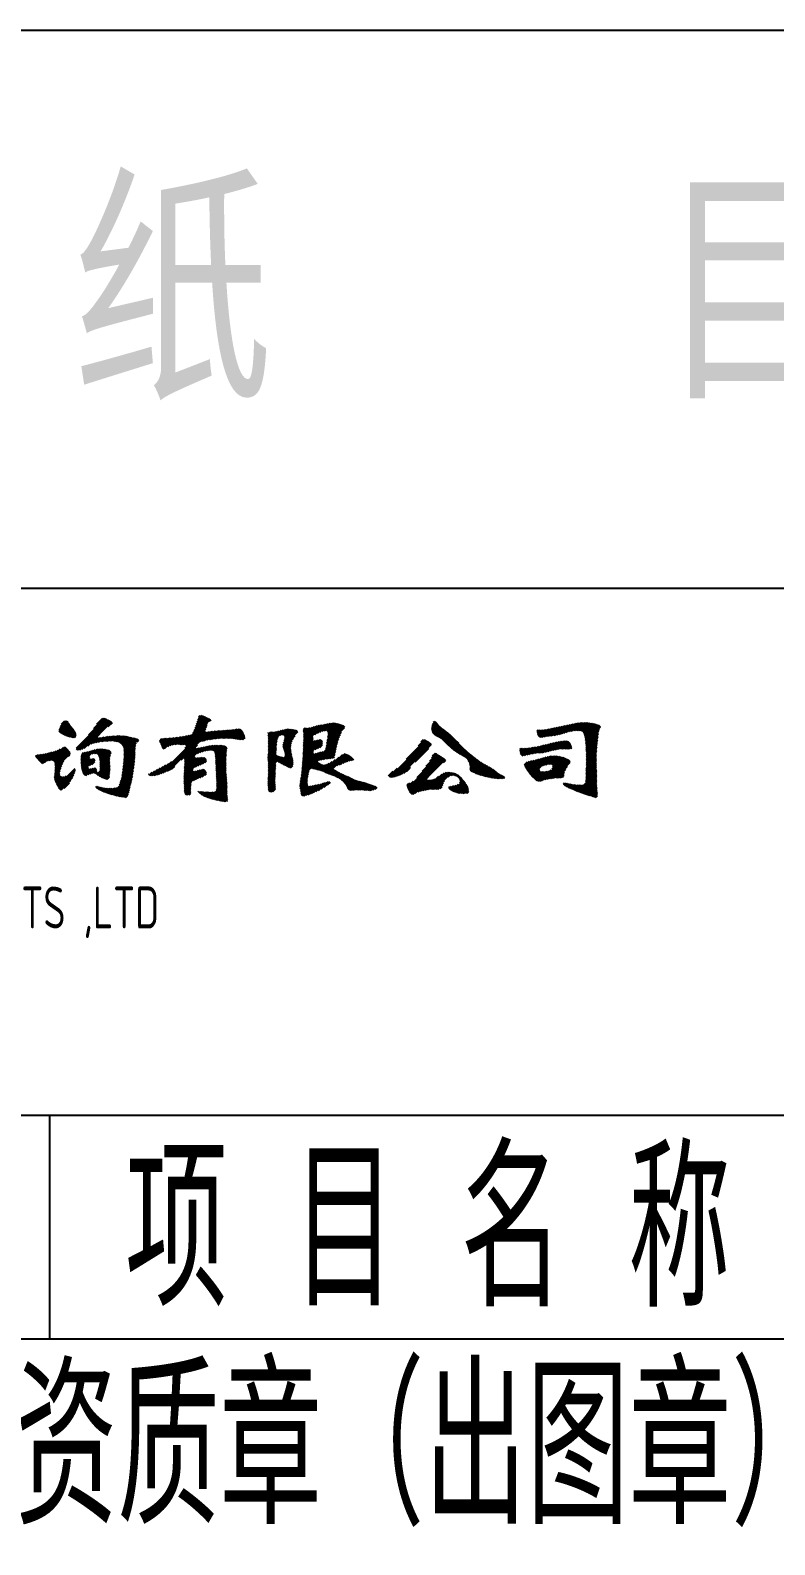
# Model space of a CAD drawing. Extents: x 580289 to 1106878, y -144605 to 78052.
# Drawn here: x 588434 to 591095, y 34505 to 39923 of the extents above; entities that cross this region are included whole.
import ezdxf

# ---------------------------------------------------------------- set-up
doc = ezdxf.new("R2010")
doc.units = 0
doc.header["$LTSCALE"] = 100
for name, color, linetype in [('DQ', 7, 'CONTINUOUS'), ('PUB_TITLE', 4, 'CONTINUOUS'), ('TAB', 7, 'CONTINUOUS'), ('图框', 254, 'CONTINUOUS'), ('文字', 7, 'CONTINUOUS')]:
    doc.layers.add(name, color=color, linetype=linetype)
doc.styles.add('HZTXT', font='tssdeng.shx', dxfattribs={"width": 0.7, "bigfont": 'tssdchn.shx'})
doc.styles.get("Standard").update_dxf_attribs({"font": 'tssdeng.shx', "width": 0.7, "bigfont": 'tssdchn.shx'})

# ---------------------------------------------------------------- blocks, each defined once
blk = doc.blocks.new('A$C75496804')
at = {"layer": 'DQ'}
for p, q in [((6205.4, 887.8), (6239.8, 922.2)), ((6208.1, 895), (6236.8, 923.7)), ((6210.6, 902), (6233.6, 925.1)), ((6212.8, 908.7), (6230.2, 926.2)), ((6214.6, 915), (6226.3, 926.8)), ((6216.5, 921.5), (6220.9, 925.9)), ((5717, 868.9), (5750.4, 902.3)), ((5717.1, 873.5), (5748.6, 905)), ((5718.5, 865.9), (5751.9, 899.4)), ((5718.8, 879.8), (5745.7, 906.7)), ((5720.8, 863.7), (5753.7, 896.6)), ((5721.4, 886.9), (5741.8, 907.3)), ((5723.6, 862), (5755.6, 894)), ((5724.9, 894.9), (5736.8, 906.8)), ((5726.5, 860.4), (5757.5, 891.4)), ((5729.5, 858.9), (5759.5, 888.9)), ((5732.5, 857.4), (5761.6, 886.4)), ((5735.7, 856), (5763.6, 884)), ((5738.9, 854.7), (5765.7, 881.5)), ((5742.2, 853.5), (5767.8, 879.1)), ((5745.5, 852.3), (5769.7, 876.5)), ((5748.8, 851.1), (5771.6, 873.9)), ((5752.3, 850), (5773.3, 871.1)), ((5755.8, 849), (5774.8, 868.1)), ((5778.2, 803.7), (5887.8, 913.3)), ((5779.2, 809.3), (5884.5, 914.6)), ((5781.5, 802.6), (5890.9, 912)), ((5785.9, 802.4), (5894.1, 910.6)), ((5791.2, 803.2), (5897.1, 909.1)), ((5797.8, 805.2), (5900.1, 907.6)), ((5806.4, 809.3), (5902.9, 905.8)), ((5818.8, 817.3), (5905.3, 903.8)), ((5822.3, 856.9), (5881.1, 915.7)), ((5840.2, 879.3), (5877.5, 916.5)), ((5851, 894.6), (5873.1, 916.7)), ((5892, 885.9), (5907.1, 901)), ((6081.2, 718.4), (6240.5, 877.8)), ((6088.5, 721.2), (6238.8, 871.6)), ((6096, 724.2), (6240.3, 868.5)), ((6103.5, 727.2), (6243.7, 867.4)), ((6111.1, 730.3), (6248.3, 867.5)), ((6152.8, 767.5), (6253.6, 868.3)), ((6157.5, 821.8), (6251.9, 916.2)), ((6161.8, 821.6), (6254.9, 914.7)), ((6166.2, 821.5), (6257.8, 913.2)), ((6167.2, 809), (6243.2, 884.9)), ((6169.5, 820.3), (6247.3, 898.1)), ((6170.9, 817.2), (6245.3, 891.6)), ((6195.4, 864.3), (6248.9, 917.7)), ((6199.2, 872.6), (6245.8, 919.2)), ((6202.4, 880.3), (6242.8, 920.7)), ((6222.2, 832.4), (6258.8, 869)), ((6228.6, 834.2), (6263.9, 869.6)), ((6234.5, 835.7), (6269, 870.2)), ((6240.3, 837), (6274, 870.7)), ((6246.2, 838.3), (6279, 871.1)), ((6251.9, 839.5), (6283.9, 871.5)), ((6254.2, 905), (6259.8, 910.6)), ((6257.4, 840.5), (6288.8, 871.9)), ((6262.8, 841.4), (6293.6, 872.2)), ((6268.1, 842.2), (6298.3, 872.4)), ((6273.3, 842.8), (6303.1, 872.6)), ((6278.4, 843.4), (6307.9, 872.9)), ((6283.4, 843.9), (6312.7, 873.2)), ((6288.3, 844.3), (6317.6, 873.6)), ((6293.2, 844.6), (6322.5, 874)), ((6297.9, 844.9), (6327.4, 874.4)), ((6302.6, 845.1), (6332.5, 874.9)), ((6307.2, 845.2), (6337.6, 875.5)), ((6311.8, 845.2), (6342.9, 876.3)), ((6316.3, 845.2), (6348.2, 877.2)), ((6320.7, 845.1), (6353.5, 877.9)), ((6325, 844.8), (6358.5, 878.4)), ((6329.2, 844.6), (6362.7, 878)), ((6333.4, 844.2), (6366.2, 877.1)), ((6337.4, 843.8), (6369.1, 875.4)), ((6341.5, 843.3), (6371.2, 873)), ((6345.4, 842.7), (6373, 870.3)), ((6349.3, 842.1), (6374.6, 867.4)), ((6464.7, 849.2), (6482.7, 867.2)), ((6465.1, 845), (6487.8, 867.8)), ((6465.3, 840.7), (6493.2, 868.6)), ((6465.4, 836.3), (6498.9, 869.8)), ((6465.5, 831.9), (6504.9, 871.3)), ((6465.6, 818.4), (6523.4, 876.2)), ((6465.6, 822.9), (6517.5, 874.8)), ((6465.6, 827.4), (6511.3, 873.1)), ((6506.6, 854.9), (6528.9, 877.2)), ((6512.9, 856.7), (6533.9, 877.7)), ((6517.5, 816.2), (6570, 868.7)), ((6517.6, 856.9), (6538.3, 877.6)), ((6517.6, 820.8), (6569, 872.1)), ((6518.6, 826.3), (6565.9, 873.6)), ((6520.7, 855.5), (6542.6, 877.4)), ((6521.5, 833.7), (6562.4, 874.6)), ((6522.6, 852.8), (6546.7, 877)), ((6522.8, 839.5), (6558.6, 875.3)), ((6523.3, 849), (6550.7, 876.5)), ((6523.3, 844.6), (6554.7, 875.9)), ((6590.4, 875.5), (6596.6, 881.7)), ((6590.6, 871.2), (6600.6, 881.2)), ((6590.7, 821.6), (6663, 893.9)), ((6590.8, 826.3), (6657.5, 892.9)), ((6590.8, 866.9), (6604.6, 880.7)), ((6591, 830.9), (6652, 891.9)), ((6591, 862.5), (6609.6, 881.2)), ((6591.1, 835.6), (6646.3, 890.8)), ((6591.1, 858.2), (6615.6, 882.6)), ((6591.2, 840.2), (6640.6, 889.6)), ((6591.2, 844.7), (6634.6, 888.1)), ((6591.3, 849.3), (6628.3, 886.4)), ((6591.3, 853.8), (6621.9, 884.4)), ((6631.1, 857.5), (6668.5, 895)), ((6640.2, 862.1), (6674.1, 896)), ((6649, 866.4), (6679.7, 897.1)), ((6656.8, 869.6), (6685.4, 898.2)), ((6663.1, 871.5), (6690.5, 898.9)), ((6668.3, 872.2), (6695.3, 899.2)), ((6672.1, 817.2), (6737.2, 882.4)), ((6672.5, 871.9), (6699.9, 899.2)), ((6673.1, 822.8), (6738.2, 887.9)), ((6674.1, 828.3), (6735.8, 890)), ((6675.1, 833.8), (6732.7, 891.4)), ((6675.4, 870.3), (6704.1, 899)), ((6675.9, 839.2), (6729.4, 892.6)), ((6676.7, 844.5), (6726, 893.7)), ((6677.3, 867.6), (6708.1, 898.4)), ((6677.4, 849.6), (6722.5, 894.8)), ((6677.9, 854.7), (6719.1, 895.8)), ((6678.1, 863.9), (6711.9, 897.7)), ((6678.2, 859.5), (6715.6, 896.8)), ((7049.2, 882.9), (7067.7, 901.3)), ((7049.2, 878.3), (7069.4, 898.6)), ((7049.4, 874.1), (7071.3, 895.9)), ((7049.7, 887.8), (7065.5, 903.7)), ((7050, 870.1), (7073.4, 893.5)), ((7050.9, 893.5), (7062.5, 905.2)), ((7050.9, 866.5), (7075.7, 891.3)), ((7052.5, 863.5), (7078.1, 889.1)), ((7054.4, 861), (7080.5, 887)), ((7054.6, 901.8), (7056.9, 904.1)), ((7056.7, 858.7), (7082.8, 884.9)), ((7059.1, 856.6), (7085.2, 882.8)), ((7061.8, 854.8), (7087.7, 880.7)), ((7064.5, 853), (7090.2, 878.6)), ((7067.4, 851.4), (7092.7, 876.7)), ((7070.4, 849.8), (7095.3, 874.7)), ((7073.5, 848.4), (7097.9, 872.8)), ((7076.5, 847), (7100.5, 870.9)), ((7079.3, 845.2), (7103.1, 869)), ((7081.9, 843.3), (7105.6, 867)), ((7425.7, 871.1), (7429.1, 874.5)), ((7425.8, 866.7), (7433.8, 874.6)), ((7426.5, 862.9), (7438.1, 874.4)), ((7427.5, 859.3), (7442.7, 874.5)), ((7428.6, 855.9), (7447.6, 874.9)), ((7430, 852.8), (7452.7, 875.5)), ((7432.1, 850.4), (7458, 876.3)), ((7435, 848.7), (7463.4, 877.2)), ((7438.9, 848.2), (7468.8, 878.1)), ((7444, 848.8), (7474.4, 879.1)), ((7449.5, 849.7), (7480, 880.2)), ((7455.1, 850.8), (7485.7, 881.4)), ((7460.6, 851.8), (7491.3, 882.5)), ((7465.7, 852.4), (7497.1, 883.8)), ((7470.7, 852.9), (7502.9, 885)), ((7475.7, 853.4), (7508.7, 886.3)), ((7480.9, 854), (7514.5, 887.7)), ((7486.2, 854.8), (7520.4, 889)), ((7491.6, 855.7), (7526.3, 890.4)), ((7497.2, 856.8), (7532.1, 891.6)), ((7503, 858.1), (7537.8, 892.9)), ((7508.9, 859.5), (7543.5, 894.1)), ((7515.1, 861.2), (7549.2, 895.2)), ((7521.5, 863.1), (7554.8, 896.3)), ((7528.1, 865.1), (7560.3, 897.3)), ((7534.4, 867), (7565.7, 898.3)), ((7540.7, 868.6), (7571.1, 899.1)), ((7546.7, 870.1), (7576.3, 899.8)), ((7552.4, 871.3), (7581.4, 900.4)), ((7557.5, 872), (7586.4, 900.8)), ((7562.4, 872.3), (7591.1, 901)), ((7567.1, 872.5), (7595.6, 901)), ((7571.6, 872.5), (7599.9, 900.8)), ((7575.9, 872.3), (7604.2, 900.6)), ((7579.8, 871.7), (7608.5, 900.3)), ((7583.3, 870.7), (7612.6, 899.9)), ((7586.4, 869.2), (7616.6, 899.5)), ((7589, 867.3), (7620.6, 898.9)), ((7591.2, 865), (7624.4, 898.3)), ((7592.9, 862.2), (7628.2, 897.5)), ((7594.2, 859), (7631.9, 896.7)), ((7595.3, 855.6), (7635.6, 895.9)), ((7596.2, 852), (7639.2, 895)), ((7597, 848.3), (7642.8, 894.1)), ((7597.7, 844.4), (7646.3, 893)), ((7598.3, 840.5), (7649.4, 891.6)), ((7598.8, 836.5), (7651.6, 889.3)), ((7599.3, 832.5), (7652, 885.2)), ((7599.7, 828.3), (7648.2, 876.9)), ((7600, 824.1), (7646.5, 870.7)), ((5685.8, 765.5), (5733.2, 812.9)), ((5690.2, 765.4), (5739, 814.2)), ((5694, 764.6), (5742.2, 812.9)), ((5759.4, 848.1), (5776.1, 864.9)), ((5763.1, 847.3), (5777, 861.3)), ((5766.9, 846.6), (5777.2, 856.9)), ((5771.7, 846.9), (5776.3, 851.5)), ((5830.8, 824.7), (5853.5, 847.4)), ((5837.4, 826.8), (5857.5, 846.9)), ((5843.4, 828.3), (5862, 846.9)), ((5849.1, 829.5), (5867, 847.3)), ((5854.7, 830.5), (5872.3, 848.2)), ((5860.1, 831.5), (5877.7, 849.1)), ((5865.4, 832.3), (5883, 849.9)), ((5870.6, 832.9), (5888.3, 850.6)), ((5875.6, 833.4), (5893.4, 851.3)), ((5880.5, 833.8), (5898.6, 851.9)), ((5885.4, 834.2), (5903.6, 852.4)), ((5890.1, 834.4), (5908.5, 852.8)), ((5894.8, 834.6), (5913.4, 853.1)), ((5899.5, 834.7), (5918.2, 853.4)), ((5904, 834.8), (5922.9, 853.6)), ((5908.6, 834.8), (5927.5, 853.7)), ((5912.8, 834.5), (5932.1, 853.7)), ((5916.9, 834), (5936.5, 853.7)), ((5920.7, 833.3), (5940.9, 853.6)), ((5924.2, 832.4), (5945.2, 853.4)), ((5927.6, 831.2), (5949.5, 853.1)), ((5930.7, 829.8), (5953.6, 852.7)), ((5933.6, 828.2), (5957.5, 852.1)), ((5936.3, 826.4), (5961.3, 851.4)), ((5938.8, 824.3), (5964.9, 850.5)), ((5941.1, 822.1), (5968.4, 849.5)), ((5943.1, 819.7), (5972, 848.6)), ((5944.9, 817), (5975.7, 847.7)), ((5946.5, 814), (5979.4, 846.9)), ((5947.7, 810.7), (5983.2, 846.2)), ((5948.7, 807.1), (5987.1, 845.5)), ((5948.8, 775.7), (5989.8, 816.7)), ((5949.1, 780.5), (5990.9, 822.3)), ((5949.2, 803.2), (5990.7, 844.7)), ((5949.3, 785.2), (5993.6, 829.6)), ((5949.4, 789.8), (6000.3, 840.7)), ((5949.5, 798.9), (5994.3, 843.7)), ((5949.5, 794.4), (5997.5, 842.4)), ((5995.4, 831.4), (6001.8, 837.7)), ((6076.2, 835.3), (6083.8, 843)), ((6077, 831.7), (6089.2, 843.9)), ((6078.4, 828.5), (6094.2, 844.4)), ((6079.9, 825.5), (6099.1, 844.7)), ((6081.3, 822.4), (6103.9, 845)), ((6082.6, 819.2), (6108.6, 845.2)), ((6083.8, 815.9), (6113.3, 845.4)), ((6085, 812.5), (6118.2, 845.8)), ((6086.2, 809.3), (6123.2, 846.2)), ((6088.1, 806.7), (6128.3, 846.8)), ((6093.6, 807.6), (6133.4, 847.4)), ((6105.6, 815.1), (6138.5, 848)), ((6113.6, 818.6), (6143.8, 848.7)), ((6120.2, 820.7), (6149, 849.5)), ((6125.9, 821.9), (6154.3, 850.2)), ((6131.1, 822.6), (6159.6, 851.1)), ((6136, 822.9), (6165.1, 852)), ((6140.5, 822.9), (6170.5, 852.9)), ((6144.9, 822.8), (6176.1, 854)), ((6149.1, 822.5), (6181.8, 855.2)), ((6153.3, 822.1), (6187.8, 856.7)), ((6162.7, 772.9), (6210.7, 820.9)), ((6211.8, 790.3), (6235, 813.6)), ((6219.4, 793.5), (6241, 815.1)), ((6226.3, 795.9), (6246.8, 816.3)), ((6232.8, 797.8), (6252.3, 817.3)), ((6238.8, 799.4), (6257.6, 818.2)), ((6244.5, 800.5), (6262.8, 818.8)), ((6249.7, 801.2), (6267.8, 819.3)), ((6254.7, 801.7), (6272.7, 819.6)), ((6259.4, 801.8), (6277.4, 819.9)), ((6263.6, 801.5), (6282.1, 820)), ((6267.1, 800.5), (6286.6, 820)), ((6270, 798.9), (6291, 820)), ((6272.2, 796.6), (6295.4, 819.8)), ((6273.8, 793.7), (6299.5, 819.4)), ((6274.9, 790.3), (6303.5, 818.9)), ((6275.7, 786.6), (6307.3, 818.1)), ((6276, 782.3), (6310.7, 817.1)), ((6276.2, 778.1), (6313.8, 815.6)), ((6276.4, 773.7), (6316.2, 813.5)), ((6353.2, 841.5), (6376.1, 864.4)), ((6357.1, 840.9), (6377.5, 861.3)), ((6361.1, 840.3), (6378.8, 858.1)), ((6365.1, 839.9), (6380, 854.7)), ((6369.3, 839.5), (6380.9, 851.1)), ((6373.7, 839.4), (6381.3, 847.1)), ((6463.8, 857.3), (6473, 866.5)), ((6464, 785.2), (6493.8, 815.1)), ((6464.2, 853.2), (6477.9, 866.8)), ((6464.6, 790.3), (6494, 819.8)), ((6464.8, 862.8), (6466.8, 864.7)), ((6465, 795.2), (6494.5, 824.7)), ((6465.2, 800), (6495.2, 829.9)), ((6465.4, 804.6), (6496.1, 835.4)), ((6465.5, 813.8), (6499.8, 848.1)), ((6465.5, 809.3), (6497.4, 841.2)), ((6518, 812.2), (6560.2, 854.3)), ((6518.9, 808.5), (6554.6, 844.3)), ((6520, 805.1), (6550.2, 835.3)), ((6521.3, 801.9), (6547.7, 828.3)), ((6522.6, 798.6), (6546.2, 822.3)), ((6523.7, 795.2), (6545.5, 817.1)), ((6582.7, 709.8), (6716.8, 843.9)), ((6583.4, 715), (6719.2, 850.8)), ((6587.9, 764.7), (6658, 834.8)), ((6588.3, 769.5), (6656.8, 838.1)), ((6588.6, 774.4), (6654, 839.8)), ((6588.8, 779.2), (6649.6, 839.9)), ((6589.1, 783.9), (6643.9, 838.8)), ((6589.3, 788.7), (6637.9, 837.3)), ((6589.6, 793.4), (6632.2, 836.1)), ((6589.8, 798.2), (6627.1, 835.4)), ((6590, 802.9), (6624.8, 837.7)), ((6590.2, 807.6), (6624.5, 841.9)), ((6590.4, 812.3), (6624.5, 846.4)), ((6590.6, 817), (6624.5, 851)), ((6632, 804.2), (6658.5, 830.8)), ((6640.4, 808.1), (6658.7, 826.4)), ((6640.6, 763.2), (6714.6, 837.2)), ((6647.5, 765.5), (6712.6, 830.7)), ((6648.5, 811.7), (6658.3, 821.5)), ((6653.3, 766.8), (6710.9, 824.4)), ((6658.9, 767.9), (6709.3, 818.3)), ((6669.6, 805.7), (6722.1, 858.2)), ((6670.9, 811.6), (6725.9, 866.5)), ((6899.1, 705.6), (7030.5, 837)), ((6903.3, 705.3), (7033.5, 835.6)), ((6908.2, 705.7), (7036.5, 834)), ((6913.7, 706.7), (7039.4, 832.4)), ((6919.6, 708.1), (7042.2, 830.6)), ((6926, 710), (7044.7, 828.6)), ((6933.1, 712.5), (7046.8, 826.3)), ((6940.7, 715.7), (7048.1, 823.1)), ((6959, 770.1), (7027.3, 838.3)), ((7001.5, 817.1), (7023.8, 839.4)), ((7011.3, 831.4), (7019.5, 839.6)), ((7084.4, 841.2), (7108.1, 865)), ((7086.7, 839.1), (7110.5, 862.9)), ((7089, 836.9), (7112.9, 860.8)), ((7091.2, 834.6), (7115.3, 858.7)), ((7093.5, 832.3), (7117.7, 856.5)), ((7095.8, 830.1), (7120.1, 854.4)), ((7098, 827.8), (7122.4, 852.2)), ((7100.3, 825.6), (7124.8, 850)), ((7102.6, 823.4), (7127.1, 847.9)), ((7104.9, 821.2), (7129.4, 845.7)), ((7107.2, 819), (7131.8, 843.5)), ((7109.6, 816.8), (7134.1, 841.3)), ((7111.9, 814.6), (7136.4, 839.1)), ((7114.3, 812.5), (7138.6, 836.8)), ((7116.7, 810.4), (7140.8, 834.5)), ((7119.1, 808.3), (7143, 832.2)), ((7121.6, 806.3), (7145.1, 829.8)), ((7124.1, 804.2), (7147.2, 827.3)), ((7126.6, 802.3), (7149.2, 824.9)), ((7129.2, 800.3), (7151.3, 822.5)), ((7131.9, 798.5), (7153.5, 820.1)), ((7134.5, 796.6), (7155.7, 817.8)), ((7137.2, 794.8), (7157.9, 815.5)), ((7140, 793), (7160.2, 813.3)), ((7389.5, 785.2), (7417.4, 813.1)), ((7395.6, 786.8), (7423, 814.2)), ((7401.5, 788.1), (7428.7, 815.4)), ((7407.1, 789.2), (7434.4, 816.6)), ((7412.6, 790.2), (7440.2, 817.8)), ((7417.9, 791.1), (7446, 819.2)), ((7423.1, 791.8), (7451.9, 820.5)), ((7428.1, 792.3), (7457.9, 822)), ((7433, 792.6), (7463.8, 823.4)), ((7437.6, 792.7), (7469.8, 824.9)), ((7442.3, 792.8), (7475.7, 826.3)), ((7447.3, 793.4), (7481.6, 827.7)), ((7452.7, 794.3), (7487.4, 829)), ((7458.5, 795.5), (7493.2, 830.2)), ((7464.6, 797.1), (7498.8, 831.3)), ((7471, 799), (7504.4, 832.4)), ((7477.3, 800.8), (7509.9, 833.4)), ((7483.3, 802.3), (7515.3, 834.3)), ((7489.1, 803.5), (7520.5, 835)), ((7494.6, 804.5), (7525.5, 835.5)), ((7499.9, 805.3), (7530.3, 835.7)), ((7505.1, 806), (7534.5, 835.4)), ((7510, 806.4), (7537.7, 834.1)), ((7514.8, 806.7), (7540.3, 832.2)), ((7519.5, 806.9), (7542.5, 829.8)), ((7524.1, 806.9), (7544.3, 827.2)), ((7528.5, 806.8), (7545.9, 824.2)), ((7532.7, 806.5), (7547.3, 821.1)), ((7536.8, 806.1), (7548.7, 818)), ((7541.3, 806.1), (7549.9, 814.7)), ((7600.3, 819.9), (7645.4, 865.1)), ((7600.6, 815.7), (7644.6, 859.7)), ((7600.8, 811.4), (7643.9, 854.5)), ((7601.1, 807.2), (7643.2, 849.3)), ((7601.3, 802.9), (7642.6, 844.2)), ((7601.4, 798.5), (7642, 839.1)), ((7601.6, 794.1), (7641.5, 834.1)), ((7601.7, 789.7), (7641, 829)), ((7601.7, 785.3), (7640.5, 824)), ((7601.7, 776.2), (7639.6, 814.1)), ((7601.8, 780.8), (7640.1, 819.1)), ((5633.2, 780.6), (5636.7, 784.1)), ((5633.6, 776.5), (5642.6, 785.5)), ((5635.4, 773.8), (5647.7, 786.1)), ((5637.6, 771.5), (5653.1, 787)), ((5639.9, 769.3), (5658.7, 788)), ((5642.3, 767.2), (5664.3, 789.1)), ((5644.6, 764.9), (5670, 790.3)), ((5646.8, 762.6), (5675.7, 791.5)), ((5648.9, 760.2), (5681.5, 792.8)), ((5651, 757.8), (5687.3, 794.1)), ((5653.5, 755.8), (5693.4, 795.7)), ((5656.8, 754.6), (5699.7, 797.4)), ((5664.7, 758), (5706.2, 799.5)), ((5675.1, 763.8), (5713.3, 802)), ((5680.9, 765.2), (5721.8, 806)), ((5697, 763.1), (5744.5, 810.7)), ((5699.3, 761), (5746.5, 808.2)), ((5701, 758.1), (5748.5, 805.7)), ((5702, 754.6), (5750.6, 803.2)), ((5702.6, 750.7), (5752.6, 800.7)), ((5702.8, 732.9), (5733.8, 763.9)), ((5703, 746.6), (5754.5, 798.1)), ((5703, 737.6), (5756.8, 791.4)), ((5703.1, 742.1), (5756, 795.1)), ((5749.8, 779.9), (5755.1, 785.1)), ((5795.5, 762.4), (5833.3, 800.1)), ((5795.6, 757.9), (5839.5, 801.8)), ((5795.6, 766.9), (5827.2, 798.6)), ((5795.7, 753.5), (5845.8, 803.6)), ((5795.7, 771.5), (5821.2, 797)), ((5795.9, 776.3), (5815.2, 795.6)), ((5796, 749.3), (5826.4, 779.7)), ((5796.3, 781.2), (5809.4, 794.3)), ((5796.4, 745.2), (5825.1, 773.9)), ((5796.9, 741.2), (5827, 771.3)), ((5797.2, 786.7), (5803.9, 793.4)), ((5797.5, 737.3), (5831.6, 771.3)), ((5798.3, 733.6), (5837.1, 772.3)), ((5799.2, 730), (5841.4, 772.1)), ((5800.3, 726.5), (5844, 770.2)), ((5825, 746.7), (5845.1, 766.8)), ((5833.1, 750.3), (5844.5, 761.7)), ((5834.9, 788.2), (5852, 805.3)), ((5841.2, 790), (5857.4, 806.2)), ((5846, 790.3), (5862.4, 806.6)), ((5849.9, 789.7), (5866.9, 806.7)), ((5851.4, 714.4), (5897.6, 760.6)), ((5853, 788.2), (5871.3, 806.5)), ((5855.4, 786.2), (5875.4, 806.1)), ((5857.4, 783.6), (5879.4, 805.6)), ((5858.9, 780.6), (5883.3, 805)), ((5860.2, 777.4), (5887.1, 804.3)), ((5861.1, 773.8), (5890.8, 803.4)), ((5861.9, 770.1), (5894.3, 802.5)), ((5862.5, 766.1), (5897.6, 801.2)), ((5863, 762.1), (5900.4, 799.5)), ((5863, 730.5), (5897.6, 765.1)), ((5863.3, 757.9), (5902.5, 797.1)), ((5863.6, 753.7), (5902.6, 792.7)), ((5863.6, 735.7), (5897.8, 769.8)), ((5863.8, 749.3), (5900, 785.6)), ((5863.8, 744.9), (5898.8, 779.9)), ((5863.8, 740.4), (5898.2, 774.7)), ((5942.5, 715.2), (5986.3, 759)), ((5943.3, 720.5), (5986.8, 764)), ((5944, 725.8), (5987.3, 769)), ((5944.7, 731), (5987.7, 774)), ((5945.3, 736.1), (5988.1, 778.9)), ((5945.9, 741.2), (5988.4, 783.7)), ((5946.5, 746.3), (5988.6, 788.4)), ((5947, 751.3), (5988.6, 793)), ((5947.4, 756.3), (5988.7, 797.5)), ((5947.9, 761.2), (5988.8, 802.1)), ((5948.2, 766.1), (5988.9, 806.8)), ((5948.6, 770.9), (5989.2, 811.6)), ((6074.2, 716), (6120, 761.8)), ((6164.1, 711.1), (6229.3, 776.3)), ((6164.1, 706.6), (6233.6, 776.1)), ((6164.2, 715.7), (6224.6, 776.1)), ((6164.3, 720.3), (6219.7, 775.7)), ((6164.4, 724.9), (6214.6, 775.1)), ((6164.6, 729.6), (6209.2, 774.3)), ((6164.8, 734.3), (6205.5, 775.1)), ((6165, 739.1), (6203.4, 777.4)), ((6165.4, 743.9), (6202, 780.6)), ((6165.6, 771.3), (6204.7, 810.3)), ((6165.7, 748.8), (6229.1, 812.2)), ((6165.9, 753.5), (6223.3, 810.9)), ((6166.2, 758.3), (6217.8, 809.9)), ((6166.3, 767.4), (6208.1, 809.2)), ((6166.3, 762.9), (6212.6, 809.2)), ((6203.7, 741.7), (6237.4, 775.3)), ((6212.4, 745.8), (6240.4, 773.9)), ((6220.7, 749.6), (6242.5, 771.4)), ((6229, 753.4), (6243.6, 768)), ((6237.2, 757.1), (6243.6, 763.5)), ((6276.6, 769.4), (6317.6, 810.4)), ((6276.8, 765.1), (6316.3, 804.6)), ((6277, 760.8), (6315.4, 799.2)), ((6277.2, 756.5), (6315, 794.3)), ((6277.4, 752.1), (6314.7, 789.4)), ((6277.6, 747.8), (6314.4, 784.7)), ((6277.8, 743.5), (6314.2, 779.9)), ((6278, 739.2), (6314, 775.2)), ((6278.2, 734.9), (6313.9, 770.6)), ((6278.4, 730.6), (6313.8, 765.9)), ((6278.6, 726.2), (6313.7, 761.3)), ((6463.3, 775.5), (6493.8, 806)), ((6463.5, 780.2), (6493.8, 810.5)), ((6463.5, 771.1), (6493.6, 801.3)), ((6463.8, 766.9), (6493, 796.2)), ((6464.2, 762.8), (6492.5, 791.1)), ((6464.6, 758.7), (6493, 787.2)), ((6464.9, 754.5), (6494.8, 784.4)), ((6465.1, 750.3), (6497.7, 782.8)), ((6465.3, 745.9), (6501, 781.6)), ((6465.5, 741.5), (6504.4, 780.5)), ((6465.5, 737.1), (6507.9, 779.5)), ((6465.6, 732.6), (6492.7, 759.8)), ((6494.2, 761.3), (6511.5, 778.5)), ((6498.3, 760.8), (6515.1, 777.7)), ((6501.1, 759.2), (6519.1, 777.1)), ((6504, 757.5), (6546.1, 799.7)), ((6506.9, 755.9), (6546.7, 795.7)), ((6509.9, 754.4), (6547.4, 791.9)), ((6512.8, 752.8), (6548.1, 788.1)), ((6515.8, 751.3), (6549, 784.4)), ((6518.8, 749.8), (6549.9, 780.8)), ((6521.8, 748.2), (6550.8, 777.3)), ((6524.5, 791.6), (6545.3, 812.3)), ((6524.8, 746.7), (6551.8, 773.7)), ((6525.1, 787.6), (6545.4, 807.9)), ((6525.2, 783.2), (6545.7, 803.7)), ((6527.8, 745.2), (6552.5, 769.9)), ((6530.8, 743.7), (6553.1, 766)), ((6533.9, 742.3), (6553.4, 761.8)), ((6584, 720.1), (6660.6, 796.7)), ((6584.6, 725.2), (6655, 795.6)), ((6585.1, 730.2), (6649.2, 794.3)), ((6585.6, 735.2), (6643.1, 792.8)), ((6586, 740.2), (6636.8, 791)), ((6586.4, 745.1), (6630.4, 789.1)), ((6586.8, 750), (6626.5, 789.7)), ((6587.2, 754.9), (6626, 793.8)), ((6587.6, 759.8), (6626.4, 798.6)), ((6613.8, 736.3), (6640.4, 763)), ((6618.9, 737), (6642, 760)), ((6658.2, 726.6), (6692.6, 761)), ((6661.5, 725.4), (6704.3, 768.2)), ((6664.6, 769.1), (6707.9, 812.4)), ((6664.6, 723.9), (6717.4, 776.7)), ((6667.5, 722.3), (6731.4, 786.3)), ((6670.2, 770.2), (6706.6, 806.6)), ((6670.4, 720.8), (6739, 789.3)), ((6673.5, 719.3), (6743.3, 789.2)), ((6675.6, 771.1), (6705.4, 800.9)), ((6676.7, 718), (6746.7, 788)), ((6680.8, 771.8), (6704.4, 795.4)), ((6686, 772.5), (6703.4, 789.9)), ((6691.3, 773.2), (6702.6, 784.5)), ((6697.2, 774.6), (6701.1, 778.5)), ((6710, 746.8), (6749.7, 786.5)), ((6716.5, 748.7), (6752.6, 784.9)), ((6723, 750.7), (6755.4, 783.1)), ((6732.5, 755.8), (6758.1, 781.3)), ((6740, 758.7), (6760.7, 779.5)), ((6746.8, 761), (6763.3, 777.5)), ((6753.4, 763.1), (6765.7, 775.4)), ((6759.5, 764.7), (6768, 773.2)), ((6765, 765.7), (6769.9, 770.6)), ((6963.6, 666.3), (7079.4, 782.1)), ((6964.9, 663.1), (7082.2, 780.4)), ((6966.2, 659.9), (7085, 778.6)), ((6967.5, 656.7), (7087.7, 776.9)), ((6969, 653.6), (7090.5, 775.1)), ((6970.6, 650.8), (7093.1, 773.3)), ((6972.5, 648.1), (7095.7, 771.4)), ((6974.8, 645.9), (7098, 769.1)), ((6989.6, 760), (7038.1, 808.6)), ((6996.1, 703.4), (7076.6, 783.8)), ((7015.1, 726.8), (7073.9, 785.6)), ((7028.7, 744.9), (7071.1, 787.4)), ((7041.4, 762.2), (7068.5, 789.3)), ((7049.2, 774.4), (7065.8, 791.1)), ((7052, 781.8), (7061.7, 791.5)), ((7090.9, 757.5), (7099.5, 766.1)), ((7142.7, 791.3), (7162.5, 811)), ((7145.5, 789.6), (7164.8, 808.8)), ((7148.4, 787.9), (7167.1, 806.7)), ((7151.3, 786.2), (7169.5, 804.5)), ((7154.2, 784.6), (7171.9, 802.4)), ((7157.1, 783), (7174.3, 800.2)), ((7160, 781.4), (7176.7, 798.1)), ((7162.8, 779.8), (7179.1, 796)), ((7165.7, 778.1), (7181.5, 794)), ((7168.4, 776.4), (7184, 791.9)), ((7171.1, 774.5), (7186.4, 789.8)), ((7173.7, 772.6), (7188.9, 787.8)), ((7175.9, 770.2), (7191.4, 785.8)), ((7177.7, 767.6), (7193.9, 783.7)), ((7179.3, 764.6), (7196.4, 781.7)), ((7180.7, 761.6), (7198.9, 779.7)), ((7182.1, 758.4), (7201.4, 777.7)), ((7183.3, 755.1), (7204, 775.8)), ((7184.4, 751.7), (7206.5, 773.8)), ((7185.4, 748.2), (7209.1, 771.8)), ((7185.8, 735), (7216.8, 766)), ((7186.1, 744.4), (7211.6, 769.9)), ((7186.1, 739.8), (7214.2, 767.9)), ((7186.3, 731), (7219.4, 764.1)), ((7187.4, 727.6), (7222.1, 762.3)), ((7189.8, 725.4), (7224.7, 760.4)), ((7193.1, 724.2), (7227.4, 758.6)), ((7364.2, 800.6), (7372.6, 808.9)), ((7364.3, 805.2), (7367.8, 808.7)), ((7364.9, 796.8), (7376.7, 808.6)), ((7365.7, 793.1), (7381.1, 808.4)), ((7366.6, 789.4), (7385.9, 808.7)), ((7367.8, 786.1), (7390.8, 809.1)), ((7369.5, 783.3), (7395.9, 809.7)), ((7372.6, 781.9), (7401.1, 810.4)), ((7377.5, 782.2), (7406.4, 811.2)), ((7380.9, 749.5), (7391.2, 759.8)), ((7381.5, 745.6), (7397.9, 762)), ((7382.7, 742.3), (7403.7, 763.3)), ((7383.3, 783.5), (7411.9, 812.1)), ((7384.2, 739.3), (7409.5, 764.6)), ((7385.8, 736.4), (7415.4, 766)), ((7387.5, 733.5), (7421.5, 767.5)), ((7389.3, 730.8), (7427.6, 769.1)), ((7391.1, 728.1), (7433.7, 770.7)), ((7393, 725.5), (7439.9, 772.4)), ((7394.9, 722.9), (7446, 774)), ((7396.8, 720.3), (7452.2, 775.7)), ((7398.8, 717.8), (7458.4, 777.4)), ((7400.8, 715.3), (7464.7, 779.1)), ((7402.9, 712.8), (7470.6, 780.5)), ((7405, 710.4), (7475.8, 781.3)), ((7441.3, 692.5), (7523.8, 775)), ((7444.5, 745.4), (7480.7, 781.6)), ((7448.3, 695.1), (7527.1, 773.8)), ((7451.4, 747.8), (7485.4, 781.8)), ((7454.5, 696.7), (7530.3, 772.5)), ((7457.9, 749.7), (7489.9, 781.7)), ((7460.2, 697.9), (7533.5, 771.2)), ((7463.7, 751.1), (7494.2, 781.5)), ((7465.8, 699), (7536.6, 769.8)), ((7469, 751.8), (7498.3, 781.2)), ((7471.3, 699.9), (7539.6, 768.2)), ((7473.4, 751.8), (7502.3, 780.7)), ((7476.7, 700.8), (7542.3, 766.4)), ((7477.3, 751.1), (7506.2, 780)), ((7479, 734.8), (7520.4, 776.2)), ((7480.2, 749.5), (7509.9, 779.2)), ((7481.9, 701.6), (7543.9, 763.6)), ((7482.1, 746.9), (7513.5, 778.2)), ((7482.2, 742.4), (7517, 777.2)), ((7487, 702.2), (7544.1, 759.2)), ((7547.1, 807.3), (7549.8, 810)), ((7601.3, 730.7), (7637.3, 766.6)), ((7601.3, 726.1), (7637.3, 762.2)), ((7601.4, 735.3), (7637.3, 771.2)), ((7601.5, 744.4), (7637.6, 780.5)), ((7601.5, 739.8), (7637.4, 775.8)), ((7601.6, 758.1), (7638.3, 794.7)), ((7601.6, 753.5), (7638, 789.9)), ((7601.6, 749), (7637.8, 785.2)), ((7601.7, 771.7), (7639.2, 809.2)), ((7601.7, 767.2), (7638.9, 804.3)), ((7601.7, 762.6), (7638.5, 799.5)), ((5700.3, 703.3), (5719.3, 722.2)), ((5700.4, 707.9), (5720.1, 727.5)), ((5700.7, 712.7), (5721.4, 733.4)), ((5700.7, 699.2), (5719, 717.5)), ((5701.2, 717.7), (5723.4, 739.9)), ((5701.5, 695.5), (5719.7, 713.7)), ((5701.9, 722.9), (5726.1, 747.1)), ((5702.5, 728), (5729.6, 755.2)), ((5702.6, 692), (5721.5, 710.9)), ((5703.8, 688.7), (5723.9, 708.8)), ((5705.2, 685.6), (5727, 707.4)), ((5706.6, 682.5), (5731, 706.8)), ((5708.2, 679.5), (5736.1, 707.4)), ((5709.7, 676.5), (5743.2, 710)), ((5711.2, 673.6), (5773.9, 736.2)), ((5712.8, 670.6), (5775, 732.8)), ((5714.4, 667.7), (5773.8, 727.1)), ((5716.1, 664.8), (5772, 720.8)), ((5718, 662.2), (5769.6, 713.9)), ((5720.5, 660.2), (5765.9, 705.6)), ((5801.4, 723.1), (5822, 743.7)), ((5802.7, 719.9), (5821.2, 738.4)), ((5804.1, 716.8), (5822.5, 735.1)), ((5806, 714.1), (5826.6, 734.8)), ((5808.4, 712), (5832.4, 736.1)), ((5811.7, 710.9), (5838.7, 737.8)), ((5820.2, 714.8), (5844.2, 738.8)), ((5827.6, 717.6), (5848.4, 738.5)), ((5833.6, 719.2), (5850.4, 736)), ((5839.2, 720.2), (5851.1, 732.1)), ((5843.2, 719.7), (5851.3, 727.9)), ((5846.2, 718.2), (5852.4, 724.4)), ((5848.8, 716.3), (5855.1, 722.6)), ((5854, 712.5), (5897.7, 756.2)), ((5856.8, 710.7), (5898, 752)), ((5859.6, 709), (5898.6, 748)), ((5862.4, 707.4), (5899.1, 744)), ((5865.4, 705.8), (5899.3, 739.8)), ((5868.4, 704.4), (5899.3, 735.2)), ((5871.6, 703), (5898.9, 730.3)), ((5874.8, 701.7), (5898.2, 725.1)), ((5878.1, 700.5), (5897.5, 719.9)), ((5881.5, 699.3), (5897.2, 715.1)), ((5884.9, 698.2), (5897.1, 710.5)), ((5888.6, 697.5), (5896.9, 705.8)), ((5902.6, 643.7), (5981.3, 722.4)), ((5906.1, 642.7), (5980.4, 717)), ((5909.6, 641.7), (5979.5, 711.6)), ((5913.1, 640.7), (5978.5, 706.1)), ((5932.4, 678), (5982.1, 727.7)), ((5935.4, 685.5), (5982.9, 733)), ((5937.6, 692.3), (5983.6, 738.3)), ((5939.3, 698.5), (5984.3, 743.5)), ((5940.5, 704.2), (5985, 748.7)), ((5941.6, 709.8), (5985.7, 753.9)), ((6036.5, 714.4), (6038, 715.9)), ((6038.4, 711.8), (6049.2, 722.6)), ((6042.2, 711), (6059.2, 728)), ((6046.4, 710.7), (6068.9, 733.3)), ((6050.9, 710.8), (6078.6, 738.5)), ((6056, 711.3), (6088.4, 743.7)), ((6061.6, 712.4), (6098.2, 749)), ((6067.7, 714), (6108.3, 754.6)), ((6118.9, 733.6), (6130.2, 744.9)), ((6164.1, 702), (6195.2, 733.2)), ((6164.1, 697.5), (6195.4, 728.8)), ((6164.1, 688.5), (6202, 726.4)), ((6164.1, 693), (6197.4, 726.3)), ((6164.2, 679.6), (6214.5, 729.8)), ((6164.2, 684), (6208.1, 728)), ((6164.3, 675.1), (6220.7, 731.6)), ((6164.4, 670.7), (6226.7, 733.1)), ((6164.5, 666.3), (6232.3, 734.2)), ((6196.5, 693.8), (6236.6, 734)), ((6204.5, 697.2), (6239.1, 731.9)), ((6211.7, 700), (6240.9, 729.1)), ((6219.3, 703.1), (6242.2, 725.9)), ((6227.6, 706.9), (6243.2, 722.5)), ((6238.1, 712.9), (6243.4, 718.1)), ((6278.8, 721.9), (6313.6, 756.7)), ((6279, 717.6), (6313.5, 752.1)), ((6279.2, 713.3), (6313.5, 747.6)), ((6279.4, 709), (6313.5, 743.1)), ((6279.6, 704.7), (6313.5, 738.6)), ((6279.8, 700.4), (6313.6, 734.1)), ((6280.1, 696.1), (6313.7, 729.7)), ((6280.3, 691.8), (6313.9, 725.4)), ((6280.4, 687.5), (6314.1, 721.1)), ((6280.6, 683.1), (6314.4, 716.9)), ((6280.6, 669.5), (6315.7, 704.6)), ((6280.7, 678.6), (6314.8, 712.8)), ((6280.7, 674.2), (6315.3, 708.8)), ((6463.8, 694.8), (6490, 721)), ((6463.8, 690.2), (6489.8, 716.2)), ((6463.8, 685.7), (6489.6, 711.5)), ((6463.9, 681.3), (6489.5, 706.9)), ((6464, 699.4), (6490.3, 725.7)), ((6464.3, 704.2), (6490.5, 730.5)), ((6464.7, 709.2), (6490.7, 735.2)), ((6465.1, 714.1), (6490.9, 739.9)), ((6465.3, 718.8), (6491.1, 744.7)), ((6465.5, 728.1), (6491.8, 754.3)), ((6465.5, 723.5), (6491.4, 749.4)), ((6537, 740.9), (6553.4, 757.3)), ((6540.2, 739.6), (6553, 752.3)), ((6543.6, 738.5), (6552, 746.8)), ((6577.8, 677.8), (6605.7, 705.7)), ((6578.3, 682.8), (6606.9, 711.4)), ((6579, 688.1), (6608.2, 717.2)), ((6579.9, 693.5), (6609.5, 723)), ((6580.9, 699), (6610.9, 729)), ((6581.9, 704.5), (6613.5, 736.1)), ((6622.7, 736.3), (6644.6, 758.2)), ((6626.4, 735.5), (6647.4, 756.4)), ((6630.1, 734.6), (6650.2, 754.8)), ((6633.7, 733.7), (6653.1, 753.1)), ((6637.2, 732.7), (6656.1, 751.6)), ((6640.8, 731.8), (6659.3, 750.3)), ((6644.4, 730.9), (6662.8, 749.3)), ((6647.9, 729.9), (6667.4, 749.3)), ((6651.4, 728.9), (6674, 751.5)), ((6654.8, 727.8), (6682.5, 755.4)), ((6679.9, 716.7), (6697.8, 734.7)), ((6683.1, 715.4), (6700.6, 732.9)), ((6686.4, 714.2), (6703.6, 731.4)), ((6689.7, 713), (6706.5, 729.8)), ((6693, 711.8), (6709.3, 728)), ((6696.3, 710.6), (6712.1, 726.3)), ((6699.7, 709.4), (6714.9, 724.7)), ((6703, 708.2), (6717.9, 723.1)), ((6706.2, 706.9), (6720.8, 721.5)), ((6709.4, 705.5), (6723.8, 720)), ((6712.4, 704), (6726.8, 718.5)), ((6715.3, 702.4), (6729.9, 717)), ((6718.1, 700.7), (6733, 715.6)), ((6720.8, 698.9), (6736.1, 714.2)), ((6723.4, 697), (6739.2, 712.8)), ((6726, 695), (6742.4, 711.5)), ((6728.4, 693), (6745.6, 710.2)), ((6730.8, 690.8), (6748.8, 708.8)), ((6733, 688.6), (6751.9, 707.5)), ((6735.2, 686.3), (6755.1, 706.1)), ((6737.3, 683.8), (6758.2, 704.7)), ((6894.7, 710.3), (6911.2, 726.7)), ((6896.1, 707.2), (6926.9, 737.9)), ((6949.3, 719.7), (6973, 743.5)), ((6959, 724.9), (6972.1, 738)), ((7024.2, 659.1), (7073.5, 708.5)), ((7029.7, 660.2), (7085.6, 716.1)), ((7035.1, 661.1), (7094.5, 720.5)), ((7040.3, 661.8), (7101.3, 722.7)), ((7045.2, 662.2), (7106.5, 723.5)), ((7049.9, 662.3), (7111, 723.4)), ((7054.3, 662.2), (7115.1, 723)), ((7058.8, 662.1), (7119, 722.4)), ((7107.9, 706.8), (7122.8, 721.7)), ((7116.8, 711.1), (7126.6, 720.9)), ((7122.3, 712.1), (7130.2, 720)), ((7126.7, 712.1), (7133.7, 719)), ((7130.6, 711.4), (7137, 717.8)), ((7134, 710.3), (7140.1, 716.4)), ((7137.1, 708.9), (7143, 714.8)), ((7140, 707.2), (7145.7, 713)), ((7142.5, 705.3), (7148.1, 710.9)), ((7144.8, 703), (7150.4, 708.6)), ((7146.8, 700.5), (7152.6, 706.4)), ((7196.3, 722.9), (7230.2, 756.8)), ((7199.4, 721.6), (7232.9, 755.1)), ((7202.6, 720.2), (7235.7, 753.4)), ((7205.7, 718.8), (7238.6, 751.7)), ((7208.9, 717.5), (7241.6, 750.1)), ((7212.1, 716.2), (7244.5, 748.6)), ((7215.5, 715), (7247.5, 747)), ((7218.9, 713.9), (7250.4, 745.4)), ((7222.3, 712.8), (7253.3, 743.8)), ((7225.8, 711.8), (7256.2, 742.2)), ((7229.3, 710.8), (7259, 740.5)), ((7232.9, 709.8), (7261.9, 738.8)), ((7236.4, 708.9), (7264.7, 737.1)), ((7240.1, 708), (7267.4, 735.4)), ((7243.7, 707.1), (7270.2, 733.6)), ((7247.4, 706.3), (7272.9, 731.8)), ((7251.1, 705.5), (7275.5, 729.9)), ((7254.8, 704.7), (7278.1, 728)), ((7258.6, 704), (7280.7, 726)), ((7262.4, 703.3), (7283.1, 724)), ((7266.3, 702.6), (7285.4, 721.8)), ((7270.2, 702), (7287.8, 719.6)), ((7274.2, 701.5), (7290.4, 717.8)), ((7278.2, 701), (7293.3, 716.1)), ((7282.3, 700.6), (7296.2, 714.5)), ((7286.6, 700.4), (7299.2, 713)), ((7290.9, 700.2), (7302.3, 711.6)), ((7295.5, 700.3), (7305.3, 710.1)), ((7300.3, 700.6), (7308, 708.2)), ((7306, 701.7), (7309.7, 705.4)), ((7407.1, 708), (7434.1, 735)), ((7409.3, 705.7), (7434.7, 731.1)), ((7411.5, 703.4), (7436.1, 727.9)), ((7413.8, 701.1), (7438.6, 725.9)), ((7416.1, 699), (7442.2, 725.1)), ((7418.5, 696.9), (7446.6, 725)), ((7421.1, 694.9), (7451.5, 725.3)), ((7423.8, 693.1), (7456.6, 725.9)), ((7426.8, 691.6), (7461.9, 726.7)), ((7430.2, 690.5), (7467.6, 727.9)), ((7434.9, 690.6), (7475.4, 731.1)), ((7492, 702.6), (7533.9, 744.5)), ((7496.8, 702.9), (7527.7, 733.8)), ((7501.5, 703.1), (7523, 724.6)), ((7506.3, 703.3), (7522.2, 719.2)), ((7511.2, 703.7), (7521.7, 714.3)), ((7516.8, 704.8), (7520.6, 708.6)), ((7569.9, 654.1), (7638.7, 722.9)), ((7573.2, 652.9), (7638.8, 718.5)), ((7576.5, 651.6), (7638.9, 714.1)), ((7579.7, 650.4), (7639, 709.6)), ((7583, 649.1), (7639, 705.2)), ((7599.1, 687.9), (7638.6, 727.3)), ((7600.1, 693.4), (7638.4, 731.7)), ((7600.5, 698.2), (7638.3, 736)), ((7600.7, 703), (7638.1, 740.4)), ((7600.9, 707.7), (7638, 744.7)), ((7601, 712.3), (7637.8, 749.1)), ((7601.1, 716.9), (7637.6, 753.5)), ((7601.2, 721.5), (7637.5, 757.8)), ((5724.3, 659.6), (5758.9, 694.1)), ((5734.5, 665.3), (5754.1, 684.8)), ((5847.9, 670.3), (5849.8, 672.2)), ((5849.5, 667.4), (5854.5, 672.4)), ((5851.9, 665.2), (5858.4, 671.7)), ((5854.5, 663.3), (5861.9, 670.8)), ((5857.3, 661.6), (5865.5, 669.8)), ((5860.2, 660), (5869.1, 668.9)), ((5863.1, 658.4), (5872.8, 668.1)), ((5866.2, 656.9), (5876.6, 667.3)), ((5869.3, 655.5), (5880.5, 666.7)), ((5872.5, 654.2), (5884.5, 666.2)), ((5875.7, 652.9), (5888.6, 665.9)), ((5878.9, 651.7), (5893, 665.7)), ((5882.2, 650.4), (5897.4, 665.6)), ((5885.6, 649.3), (5902, 665.7)), ((5888.9, 648.1), (5906.7, 665.9)), ((5892.3, 647), (5911.6, 666.2)), ((5895.7, 645.9), (5916.7, 666.8)), ((5899.2, 644.8), (5922.8, 668.5)), ((5916.7, 639.7), (5977.5, 700.6)), ((5920.3, 638.8), (5976.4, 694.9)), ((5923.9, 637.9), (5975.2, 689.2)), ((5927.6, 637.1), (5973.7, 683.2)), ((5931.3, 636.3), (5971.9, 676.9)), ((5935.2, 635.7), (5970.6, 671.1)), ((5939.2, 635.2), (5969.5, 665.5)), ((5943.5, 635), (5968.2, 659.7)), ((5947.3, 634.3), (5966.6, 653.6)), ((6164.6, 662), (6189.5, 686.8)), ((6164.9, 657.7), (6188.5, 681.3)), ((6165.2, 653.5), (6188.1, 676.4)), ((6165.7, 649.4), (6187.9, 671.7)), ((6166.6, 645.9), (6187.8, 667)), ((6168.6, 643.4), (6187.8, 662.5)), ((6172, 642.2), (6187.7, 657.9)), ((6176.1, 641.8), (6187.5, 653.2)), ((6213.5, 652.1), (6216.2, 654.8)), ((6215.8, 649.9), (6220.2, 654.3)), ((6218.3, 647.9), (6224.3, 653.9)), ((6220.9, 645.9), (6228.4, 653.5)), ((6223.5, 644), (6232.5, 653.1)), ((6226.1, 642.1), (6236.8, 652.8)), ((6228.8, 640.4), (6241, 652.6)), ((6231.7, 638.7), (6245.3, 652.4)), ((6234.7, 637.2), (6249.7, 652.2)), ((6237.8, 635.8), (6254.1, 652.1)), ((6241, 634.5), (6258.6, 652)), ((6244.3, 633.2), (6263, 652)), ((6247.6, 632), (6267.7, 652.1)), ((6251, 630.9), (6273.3, 653.2)), ((6254.4, 629.8), (6316.6, 692)), ((6257.9, 628.8), (6316.8, 687.7)), ((6261.4, 627.8), (6317, 683.4)), ((6265, 626.8), (6317.1, 679)), ((6268.5, 625.9), (6317.1, 674.5)), ((6272.2, 625), (6317.1, 670)), ((6275.9, 624.2), (6317.1, 665.4)), ((6278.8, 658.7), (6316.3, 696.3)), ((6279.5, 623.4), (6317.1, 660.9)), ((6280.2, 664.6), (6316, 700.5)), ((6283.2, 622.5), (6317.1, 656.4)), ((6287, 621.8), (6317.2, 652)), ((6464, 676.9), (6489.4, 702.2)), ((6464.3, 672.6), (6489.3, 697.6)), ((6464.6, 668.4), (6489.2, 693.1)), ((6464.9, 664.2), (6489.3, 688.6)), ((6465.3, 660.1), (6489.4, 684.2)), ((6466, 656.3), (6489.6, 679.9)), ((6467.9, 653.7), (6489.8, 675.6)), ((6471.7, 652.9), (6490.2, 671.5)), ((6476.1, 652.8), (6490.5, 667.3)), ((6481.1, 653.4), (6490.6, 662.9)), ((6577.7, 673.2), (6604.8, 700.3)), ((6578, 669), (6604.2, 695.2)), ((6578.7, 665.2), (6604.1, 690.5)), ((6579.8, 661.7), (6604.2, 686.2)), ((6580.5, 658), (6604.7, 682.2)), ((6581.1, 654), (6605.5, 678.4)), ((6581.6, 650), (6606.9, 675.3)), ((6582, 645.9), (6609.6, 673.5)), ((6582.7, 642), (6613.9, 673.3)), ((6584.5, 639.4), (6619.2, 674.1)), ((6587.9, 638.3), (6624.7, 675)), ((6593, 638.8), (6630.3, 676.1)), ((6599, 640.3), (6636, 677.3)), ((6605.4, 642.2), (6641.9, 678.7)), ((6612.1, 644.4), (6647.9, 680.2)), ((6619.1, 646.8), (6654.1, 681.9)), ((6626.5, 649.8), (6660.4, 683.6)), ((6634.6, 653.3), (6666.8, 685.5)), ((6643.4, 657.6), (6673.4, 687.6)), ((6653.1, 662.9), (6679.8, 689.5)), ((6664.4, 669.6), (6684.5, 689.7)), ((6676.6, 677.3), (6686.4, 687.1)), ((6739.3, 681.3), (6761.2, 703.2)), ((6741.2, 678.7), (6764.2, 701.7)), ((6743, 676), (6767.2, 700.2)), ((6744.6, 673.1), (6770.1, 698.5)), ((6746.2, 670.1), (6773.1, 697.1)), ((6747.5, 667), (6776.3, 695.7)), ((6748.9, 663.8), (6779.6, 694.5)), ((6750.9, 661.3), (6783, 693.4)), ((6753.7, 659.6), (6786.5, 692.3)), ((6757.6, 659), (6790, 691.3)), ((6762.2, 659.1), (6793.6, 690.4)), ((6766.8, 659.2), (6797.2, 689.5)), ((6771.4, 659.3), (6800.7, 688.6)), ((6776.1, 659.4), (6804.3, 687.6)), ((6780.7, 659.5), (6807.9, 686.7)), ((6785.3, 659.5), (6811.4, 685.7)), ((6789.9, 659.6), (6814.9, 684.7)), ((6794.4, 659.7), (6818.4, 683.6)), ((6798.9, 659.6), (6821.9, 682.6)), ((6803.2, 659.4), (6825.3, 681.5)), ((6807.4, 659.1), (6828.7, 680.4)), ((6811.5, 658.7), (6832.1, 679.3)), ((6815.7, 658.3), (6835.5, 678.2)), ((6819.9, 658.1), (6838.9, 677)), ((6824.3, 657.9), (6842.2, 675.8)), ((6828.8, 657.9), (6845.5, 674.6)), ((6833.7, 658.3), (6848.6, 673.2)), ((6839.6, 659.7), (6851.5, 671.6)), ((6846.8, 662.4), (6853.6, 669.2)), ((6960.4, 676.7), (6967.1, 683.3)), ((6961.3, 673), (6972.6, 684.4)), ((6962.4, 669.6), (6983.3, 690.5)), ((6977.6, 644.2), (7030.6, 697.1)), ((6981.8, 643.8), (7033.2, 695.3)), ((6989.9, 647.5), (7037.6, 695.1)), ((6999.7, 652.8), (7042.4, 695.4)), ((7006.5, 655), (7047.5, 696)), ((7012.6, 656.6), (7053.2, 697.3)), ((7018.5, 658), (7060.3, 699.8)), ((7063.1, 662), (7094.7, 693.6)), ((7067.4, 661.8), (7090.3, 684.7)), ((7072.2, 662.1), (7088.8, 678.7)), ((7078.9, 664.2), (7086.1, 671.5)), ((7110.1, 668.3), (7113.6, 671.9)), ((7110.6, 664.3), (7119.4, 673.1)), ((7112.7, 661.9), (7124.8, 674)), ((7115.2, 659.9), (7130.4, 675.1)), ((7117.9, 658.1), (7136.5, 676.6)), ((7120.8, 656.5), (7144, 679.7)), ((7123.8, 654.9), (7163.3, 694.5)), ((7126.8, 653.4), (7165.3, 692)), ((7130, 652.1), (7167.3, 689.4)), ((7133.4, 651), (7169.2, 686.8)), ((7136.9, 650), (7171.1, 684.2)), ((7140.6, 649.2), (7172.8, 681.4)), ((7144.5, 648.5), (7174.5, 678.5)), ((7148.4, 697.6), (7154.8, 704)), ((7148.5, 648), (7176, 675.6)), ((7149.5, 694.2), (7157, 701.7)), ((7149.7, 685.4), (7161.2, 696.9)), ((7150.2, 690.3), (7159.1, 699.3)), ((7152.6, 647.7), (7177.4, 672.5)), ((7156.9, 647.4), (7178.7, 669.2)), ((7161.3, 647.3), (7179.7, 665.8)), ((7165.9, 647.4), (7180.5, 662)), ((7170.6, 647.6), (7180.8, 657.7)), ((7175.8, 648.2), (7180.1, 652.6)), ((7519.6, 680.5), (7523.8, 684.7)), ((7521.4, 677.8), (7528, 684.4)), ((7523.8, 675.7), (7531.8, 683.7)), ((7526.3, 673.7), (7535.5, 682.9)), ((7529.1, 672), (7539.3, 682.2)), ((7532, 670.4), (7543.1, 681.5)), ((7535, 668.9), (7546.9, 680.8)), ((7538.1, 667.4), (7550.8, 680.1)), ((7541.2, 666), (7554.7, 679.5)), ((7544.3, 664.7), (7558.6, 678.9)), ((7547.5, 663.3), (7562.6, 678.4)), ((7550.7, 662), (7566.6, 677.9)), ((7553.9, 660.6), (7570.7, 677.5)), ((7557.1, 659.3), (7575, 677.2)), ((7560.3, 658), (7579.4, 677.2)), ((7563.5, 656.7), (7584.2, 677.4)), ((7566.7, 655.4), (7589.3, 678.1)), ((7586.3, 647.9), (7639.1, 700.7)), ((7589.6, 646.7), (7639.1, 696.2)), ((7593, 645.6), (7639.1, 691.7)), ((7596.3, 644.4), (7639.1, 687.2)), ((7599.7, 643.3), (7639.2, 682.7)), ((7603.1, 642.2), (7639.2, 678.3)), ((7606.6, 641.1), (7639.4, 673.9)), ((7610.1, 640.1), (7639.6, 669.6)), ((7613.6, 639.1), (7639.8, 665.3)), ((7617.1, 638), (7640.2, 661.2)), ((7620.5, 637), (7640.7, 657.1)), ((7623.9, 635.8), (7641, 653)), ((5950.8, 633.2), (5964.9, 647.3)), ((5954.4, 632.3), (5962.6, 640.5)), ((6181, 642.2), (6187, 648.2)), ((6290.7, 621), (6317.3, 647.6)), ((6294.5, 620.3), (6317.7, 643.4)), ((6298.3, 619.6), (6318.1, 639.3)), ((6302.2, 618.9), (6318.6, 635.3)), ((6306.2, 618.4), (6318.9, 631.1)), ((6310.4, 618.1), (6319.3, 627)), ((6316, 619.1), (6318.6, 621.8)), ((7627.2, 634.6), (7641.3, 648.7)), ((7630.4, 633.3), (7641.3, 644.3)), ((7633.8, 632.2), (7640.9, 639.3))]:
    blk.add_line(p, q, dxfattribs=at)
at = {"layer": 'PUB_TITLE', "color": 0, "style": 'HZTXT', "width": 0.7}
blk.add_text('KING YEA  (CHINA FUZHOU ) ENGINEERING DESIGN CONSULTANTS ,LTD', height=150, dxfattribs=at).set_placement((1625.8, 164))

msp = doc.modelspace()

# ---------------------------------------------------------------- linework, layer by layer
at = {"layer": 'TAB'}
for p, q in [((582014.9, 37927.5), (599084.3, 37927.5)), ((582011, 36042), (599080.4, 36042)), ((588504.1, 35242), (588504.1, 36042)), ((582011, 35242), (599080.4, 35242))]:
    msp.add_line(p, q, dxfattribs=at)
msp.add_lwpolyline([(582014.9, 16042), (582014.9, 39923.5), (599084.3, 39923.5), (599084.3, 16042), (582011, 16042)], dxfattribs=at)

# ---------------------------------------------------------------- block references
at = {"layer": '图框'}
msp.add_blockref('A$C75496804', (582820.6, 36546.1), dxfattribs=at)

# ---------------------------------------------------------------- texts
at = {"layer": 'TAB'}
msp.add_text('图   纸   目   录', height=756, rotation=0, dxfattribs=at).set_placement((586489.3, 38601))
at = {"layer": '文字', "color": 51, "width": 0.7}
for s, p in [('项 目 名 称', (588773.9, 35357.3)), ('本套图纸单位资质章（出图章）与单位公章有等同效力', (586185.3, 34578.8))]:
    msp.add_text(s, height=550, dxfattribs=at).set_placement(p)

doc.saveas('drawing.dxf')
